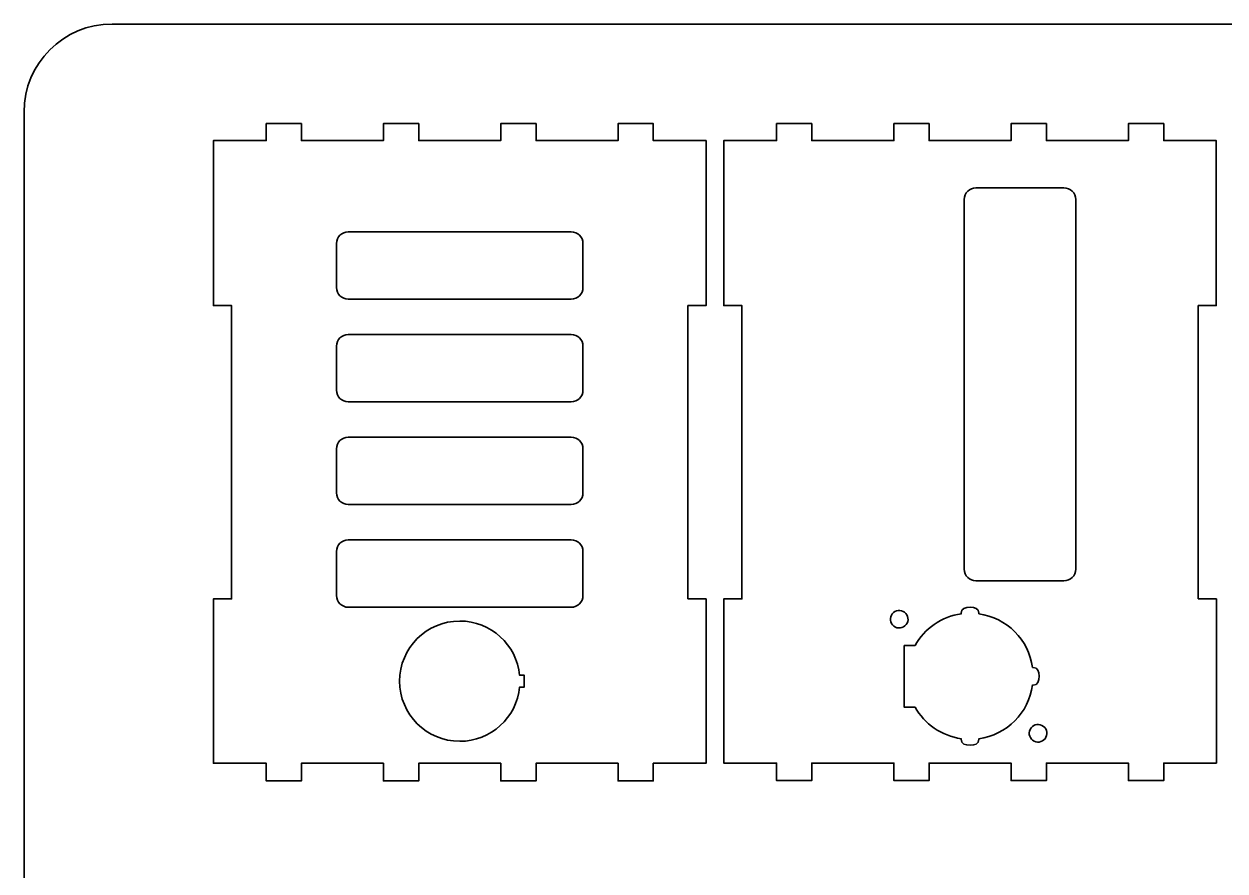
# Model space of a CAD drawing. Header units: inches. Extents: x 15 to 785, y -585 to -15.
# Drawn here: x 15 to 219.7, y -159.4 to -15 of the extents above; entities that cross this region are included whole.
import ezdxf

# ---------------------------------------------------------------- set-up
doc = ezdxf.new("R2010")
doc.units = ezdxf.units.IN
doc.header["$MEASUREMENT"] = 0
doc.layers.add('Layer 1', color=7, linetype='Continuous')

# ---------------------------------------------------------------- blocks, each defined once
blk = doc.blocks.new('block 2')
at = {"layer": 'Layer 1', "color": 179, "lineweight": 35, "true_color": 0x231f20}
blk.add_open_spline([(785, -570), (785, -578.28), (778.28, -585), (770, -585), (770, -585), (30, -585), (30, -585), (21.72, -585), (15, -578.28), (15, -570), (15, -570), (15, -30), (15, -30), (15, -21.72), (21.72, -15), (30, -15), (30, -15), (770, -15), (770, -15), (778.28, -15), (785, -21.72), (785, -30), (785, -30), (785, -570), (785, -570)], degree=3, knots=[0, 0, 0, 0, 1, 1, 1, 2, 2, 2, 3, 3, 3, 4, 4, 4, 5, 5, 5, 6, 6, 6, 7, 7, 7, 8, 8, 8, 8], dxfattribs=at)
blk = doc.blocks.new('block 7')
at = {"layer": 'Layer 1', "color": 179, "lineweight": 35, "true_color": 0x231f20}
blk.add_lwpolyline([(215.18, -112.99), (215.18, -62.99), (218.25, -62.99), (218.24, -35.38), (218.24, -34.88), (209.28, -34.88), (209.28, -31.98), (203.28, -31.98), (203.28, -34.88), (189.28, -34.88), (189.28, -31.98), (183.28, -31.98), (183.28, -34.88), (169.28, -34.88), (169.28, -31.98), (163.28, -31.98), (163.28, -34.88), (149.28, -34.88), (149.28, -31.98), (143.28, -31.98), (143.28, -34.88), (134.28, -34.88), (134.28, -62.99), (137.38, -62.99), (137.38, -112.99), (134.28, -112.99), (134.28, -140.96), (143.28, -140.96), (143.28, -143.96), (149.28, -143.96), (149.28, -140.96), (163.28, -140.96), (163.28, -143.96), (169.28, -143.96), (169.28, -140.96), (183.28, -140.96), (183.28, -143.96), (189.28, -143.96), (189.28, -140.96), (203.28, -140.96), (203.28, -143.96), (209.28, -143.96), (209.28, -140.96), (218.28, -140.96), (218.28, -140.91), (218.27, -112.99), (215.18, -112.99)], dxfattribs=at)
blk = doc.blocks.new('block 6')
at = {"layer": 'Layer 1'}
blk.add_blockref('block 7', (0, 0), dxfattribs=at)
blk = doc.blocks.new('block 13')
at = {"layer": 'Layer 1', "color": 179, "lineweight": 35, "true_color": 0x231f20}
blk.add_lwpolyline([(128.18, -112.99), (128.18, -62.99), (131.28, -62.99), (131.28, -34.88), (122.28, -34.88), (122.28, -31.98), (116.28, -31.98), (116.28, -34.88), (102.28, -34.88), (102.28, -31.98), (96.28, -31.98), (96.28, -34.88), (82.28, -34.88), (82.28, -31.98), (76.28, -31.98), (76.28, -34.88), (62.28, -34.88), (62.28, -31.98), (56.28, -31.98), (56.28, -34.88), (47.28, -34.88), (47.28, -62.99), (50.38, -62.99), (50.38, -112.99), (47.28, -112.99), (47.28, -141.01), (56.28, -141.01), (56.28, -144.01), (62.28, -144.01), (62.28, -141.01), (76.28, -141.01), (76.28, -144.01), (82.28, -144.01), (82.28, -141.01), (96.28, -141.01), (96.28, -144.01), (102.28, -144.01), (102.28, -141.01), (116.28, -141.01), (116.28, -144.01), (122.28, -144.01), (122.28, -141.01), (131.28, -141.01), (131.28, -112.99), (128.18, -112.99)], dxfattribs=at)
blk = doc.blocks.new('block 12')
at = {"layer": 'Layer 1'}
blk.add_blockref('block 13', (0, 0), dxfattribs=at)

msp = doc.modelspace()

# ---------------------------------------------------------------- linework, layer by layer
at = {"layer": 'Layer 1', "color": 179, "lineweight": 35, "true_color": 0x231f20}
for points, knots in [([(177.28, -42.91), (176.18, -42.91), (175.28, -43.81), (175.28, -44.91), (175.28, -44.91), (175.28, -107.91), (175.28, -107.91), (175.28, -109.02), (176.18, -109.91), (177.28, -109.91), (177.28, -109.91), (192.28, -109.91), (192.28, -109.91), (193.38, -109.91), (194.28, -109.02), (194.28, -107.91), (194.28, -107.91), (194.28, -44.91), (194.28, -44.91), (194.28, -43.81), (193.38, -42.91), (192.28, -42.91), (192.28, -42.91), (177.28, -42.91), (177.28, -42.91)], [0, 0, 0, 0, 1, 1, 1, 2, 2, 2, 3, 3, 3, 4, 4, 4, 5, 5, 5, 6, 6, 6, 7, 7, 7, 8, 8, 8, 8]), ([(108.28, -61.91), (109.38, -61.91), (110.28, -61.01), (110.28, -59.91), (110.28, -59.91), (110.28, -52.41), (110.28, -52.41), (110.28, -51.3), (109.38, -50.41), (108.28, -50.41), (108.28, -50.41), (70.28, -50.41), (70.28, -50.41), (69.17, -50.41), (68.28, -51.3), (68.28, -52.41), (68.28, -52.41), (68.28, -59.91), (68.28, -59.91), (68.28, -61.01), (69.17, -61.91), (70.28, -61.91), (70.28, -61.91), (108.28, -61.91), (108.28, -61.91)], [0, 0, 0, 0, 1, 1, 1, 2, 2, 2, 3, 3, 3, 4, 4, 4, 5, 5, 5, 6, 6, 6, 7, 7, 7, 8, 8, 8, 8]), ([(108.28, -79.41), (109.38, -79.41), (110.28, -78.51), (110.28, -77.41), (110.28, -77.41), (110.28, -69.91), (110.28, -69.91), (110.28, -68.8), (109.38, -67.91), (108.28, -67.91), (108.28, -67.91), (70.28, -67.91), (70.28, -67.91), (69.17, -67.91), (68.28, -68.8), (68.28, -69.91), (68.28, -69.91), (68.28, -77.41), (68.28, -77.41), (68.28, -78.51), (69.17, -79.41), (70.28, -79.41), (70.28, -79.41), (108.28, -79.41), (108.28, -79.41)], [0, 0, 0, 0, 1, 1, 1, 2, 2, 2, 3, 3, 3, 4, 4, 4, 5, 5, 5, 6, 6, 6, 7, 7, 7, 8, 8, 8, 8]), ([(108.28, -96.91), (109.38, -96.91), (110.28, -96.01), (110.28, -94.91), (110.28, -94.91), (110.28, -87.41), (110.28, -87.41), (110.28, -86.3), (109.38, -85.41), (108.28, -85.41), (108.28, -85.41), (70.28, -85.41), (70.28, -85.41), (69.17, -85.41), (68.28, -86.3), (68.28, -87.41), (68.28, -87.41), (68.28, -94.91), (68.28, -94.91), (68.28, -96.01), (69.17, -96.91), (70.28, -96.91), (70.28, -96.91), (108.28, -96.91), (108.28, -96.91)], [0, 0, 0, 0, 1, 1, 1, 2, 2, 2, 3, 3, 3, 4, 4, 4, 5, 5, 5, 6, 6, 6, 7, 7, 7, 8, 8, 8, 8]), ([(108.28, -114.41), (109.38, -114.41), (110.28, -113.51), (110.28, -112.41), (110.28, -112.41), (110.28, -104.91), (110.28, -104.91), (110.28, -103.8), (109.38, -102.91), (108.28, -102.91), (108.28, -102.91), (70.28, -102.91), (70.28, -102.91), (69.17, -102.91), (68.28, -103.8), (68.28, -104.91), (68.28, -104.91), (68.28, -112.41), (68.28, -112.41), (68.28, -113.51), (69.17, -114.41), (70.28, -114.41), (70.28, -114.41), (108.28, -114.41), (108.28, -114.41)], [0, 0, 0, 0, 1, 1, 1, 2, 2, 2, 3, 3, 3, 4, 4, 4, 5, 5, 5, 6, 6, 6, 7, 7, 7, 8, 8, 8, 8]), ([(165.03, -120.92), (165.03, -120.92), (166.9, -120.92), (166.9, -120.92), (168.51, -118.05), (171.4, -116), (174.79, -115.53), (174.79, -115.49), (174.78, -115.46), (174.78, -115.42), (174.78, -114.59), (175.45, -114.42), (176.28, -114.42), (177.11, -114.42), (177.78, -114.59), (177.78, -115.42), (177.78, -115.46), (177.77, -115.49), (177.77, -115.53), (182.52, -116.19), (186.27, -119.94), (186.93, -124.68), (186.96, -124.68), (187, -124.67), (187.03, -124.67), (187.86, -124.67), (188.03, -125.34), (188.03, -126.17), (188.03, -127), (187.86, -127.67), (187.03, -127.67), (187, -127.67), (186.96, -127.67), (186.93, -127.66), (186.27, -132.41), (182.52, -136.16), (177.77, -136.82), (177.77, -136.85), (177.78, -136.89), (177.78, -136.92), (177.78, -137.75), (177.11, -137.92), (176.28, -137.92), (175.45, -137.92), (174.78, -137.75), (174.78, -136.92), (174.78, -136.89), (174.79, -136.85), (174.79, -136.82), (171.4, -136.35), (168.51, -134.29), (166.9, -131.42), (166.9, -131.42), (165.03, -131.42), (165.03, -131.42), (165.03, -131.42), (165.03, -120.92), (165.03, -120.92)], [0, 0, 0, 0, 1, 1, 1, 2, 2, 2, 3, 3, 3, 4, 4, 4, 5, 5, 5, 6, 6, 6, 7, 7, 7, 8, 8, 8, 9, 9, 9, 10, 10, 10, 11, 11, 11, 12, 12, 12, 13, 13, 13, 14, 14, 14, 15, 15, 15, 16, 16, 16, 17, 17, 17, 18, 18, 18, 19, 19, 19, 19]), ([(163.02, -115.53), (162.51, -116.18), (162.63, -117.13), (163.28, -117.64), (163.93, -118.14), (164.87, -118.03), (165.38, -117.37), (165.89, -116.72), (165.78, -115.78), (165.12, -115.27), (164.47, -114.76), (163.53, -114.88), (163.02, -115.53)], [0, 0, 0, 0, 1, 1, 1, 2, 2, 2, 3, 3, 3, 4, 4, 4, 4]), ([(89.28, -116.76), (94.6, -116.76), (98.98, -120.82), (99.48, -126.01), (99.48, -126.01), (100.28, -126.01), (100.28, -126.01), (100.28, -126.01), (100.28, -128.01), (100.28, -128.01), (100.28, -128.01), (99.48, -128.01), (99.48, -128.01), (98.98, -133.2), (94.6, -137.26), (89.28, -137.26), (83.62, -137.26), (79.03, -132.67), (79.03, -127.01), (79.03, -121.35), (83.62, -116.76), (89.28, -116.76)], [0, 0, 0, 0, 1, 1, 1, 2, 2, 2, 3, 3, 3, 4, 4, 4, 5, 5, 5, 6, 6, 6, 7, 7, 7, 7]), ([(186.68, -134.97), (186.17, -135.63), (186.29, -136.57), (186.94, -137.08), (187.59, -137.59), (188.54, -137.47), (189.05, -136.82), (189.55, -136.16), (189.44, -135.22), (188.78, -134.71), (188.13, -134.2), (187.19, -134.32), (186.68, -134.97)], [0, 0, 0, 0, 1, 1, 1, 2, 2, 2, 3, 3, 3, 4, 4, 4, 4])]:
    msp.add_open_spline(points, degree=3, knots=knots, dxfattribs=at)

# ---------------------------------------------------------------- block references
at = {"layer": 'Layer 1'}
for name in ['block 2', 'block 12', 'block 6']:
    msp.add_blockref(name, (0, 0), dxfattribs=at)

doc.saveas('drawing.dxf')
